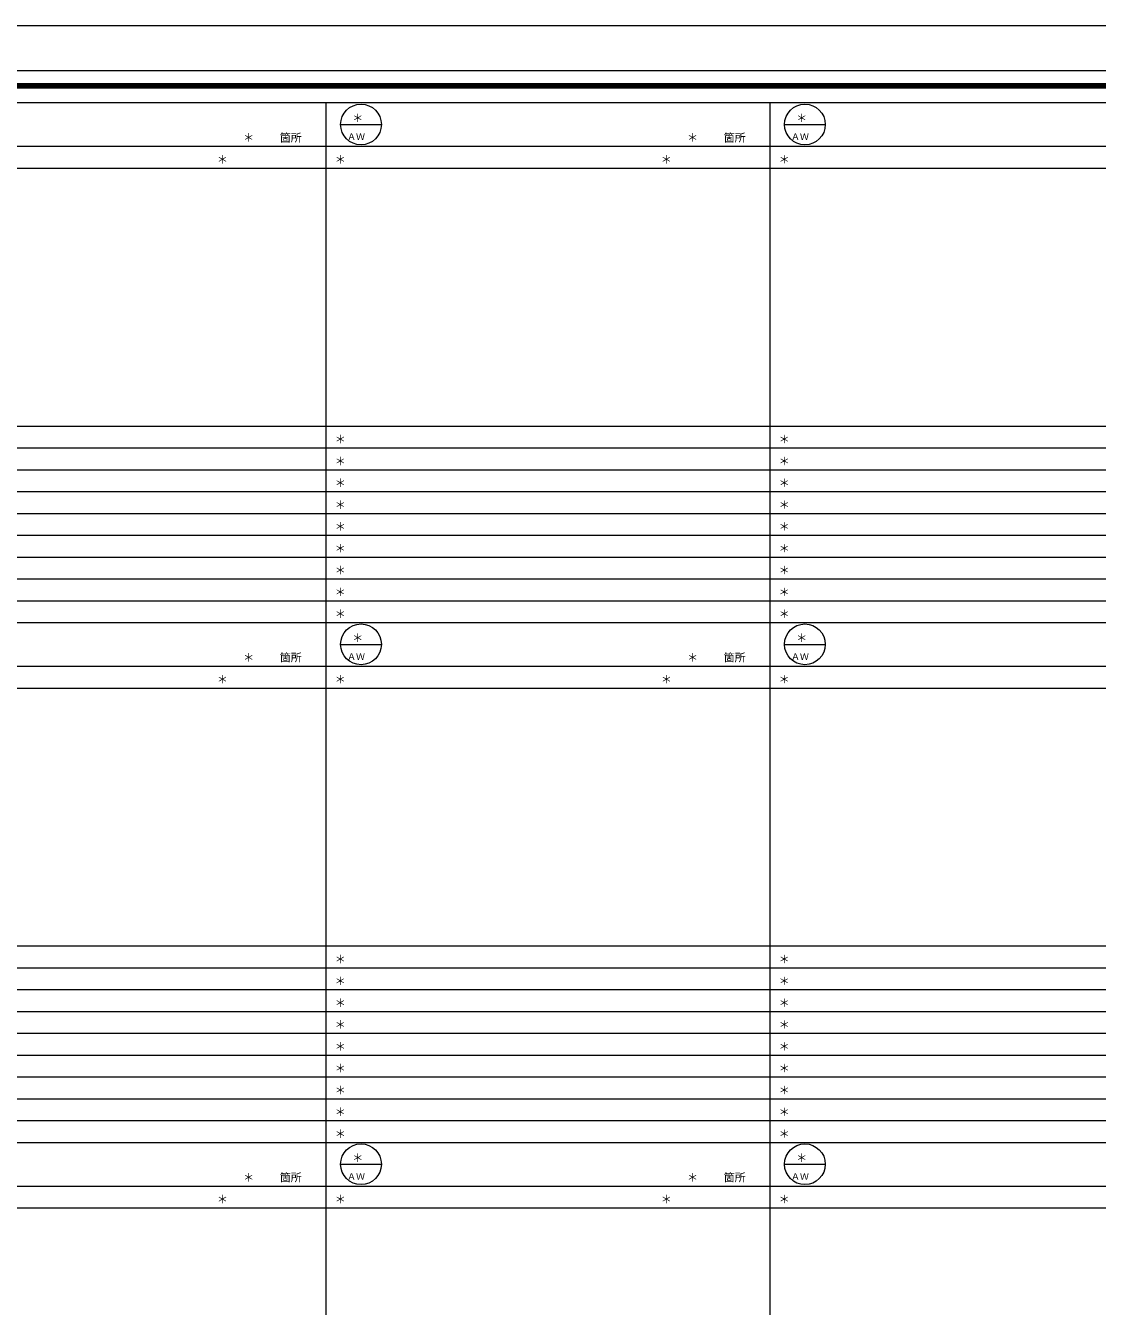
# Model space of a CAD drawing. Units: millimetres, scale not verified. Extents: x -20913 to 21137, y -14769 to 14931.
# Drawn here: x -8634 to 3645, y 261 to 14931 of the extents above; entities that cross this region are included whole.
import ezdxf
from ezdxf.enums import TextEntityAlignment as Align

# ---------------------------------------------------------------- set-up
doc = ezdxf.new("R2010")
doc.units = ezdxf.units.MM
doc.header["$LTSCALE"] = 50
doc.layers.add('0-0_0', color=4, linetype='Continuous')
doc.layers.add('0-1_USER1', color=4, linetype='Continuous', lineweight=9)
doc.styles.add('ＭＳ ゴシック', font='')
doc.styles.get('ＭＳ ゴシック').set_extended_font_data('MS Gothic')

msp = doc.modelspace()

# ---------------------------------------------------------------- linework, layer by layer
at = {"layer": '0-1_USER1', "color": 7}
for p, q in [((-20913.26, 14931.42), (21136.74, 14931.42)), ((-20403.49, 14418.83), (20627.53, 14418.83)), ((-20253.49, 14269.39), (20476.97, 14269.39)), ((-20241.08, 14256.99), (20464.56, 14256.99)), ((-20228.11, 14244.01), (20452.16, 14244.01)), ((-20215.7, 14231.04), (20439.18, 14231.04)), ((-20203.3, 14218.64), (20426.78, 14218.64)), ((-20013.22, 14049.36), (20236.78, 14049.36)), ((-5191.79, -9770.64), (-5191.79, 14049.36)), ((-106.08, -9770.64), (-106.08, 14049.36)), ((-5025.13, 13799.36), (-4558.46, 13799.36)), ((-5016.79, 13799.36), (-4566.79, 13799.36)), ((60.59, 13799.36), (527.26, 13799.36)), ((68.92, 13799.36), (518.92, 13799.36)), ((-20013.22, 13549.36), (20236.78, 13549.36)), ((-20013.22, 13299.36), (20236.78, 13299.36)), ((-20013.22, 10344.36), (20236.78, 10344.36)), ((-20013.22, 10094.36), (20236.78, 10094.36)), ((-20013.22, 9844.36), (20236.78, 9844.36)), ((-20013.22, 9594.36), (20236.78, 9594.36)), ((-20013.22, 9344.36), (20236.78, 9344.36)), ((-20013.22, 9094.36), (20236.78, 9094.36)), ((-20013.22, 8844.36), (20236.78, 8844.36)), ((-20013.22, 8594.36), (20236.78, 8594.36)), ((-20013.22, 8344.36), (20236.78, 8344.36)), ((-20013.22, 8094.36), (20236.78, 8094.36)), ((-5025.13, 7844.36), (-4558.46, 7844.36)), ((-5016.79, 7844.36), (-4566.79, 7844.36)), ((60.59, 7844.36), (527.26, 7844.36)), ((68.92, 7844.36), (518.92, 7844.36)), ((-20013.22, 7594.36), (20236.78, 7594.36)), ((-20013.22, 7344.36), (20236.78, 7344.36)), ((-20013.22, 4389.36), (20236.78, 4389.36)), ((-20013.22, 4139.36), (20236.78, 4139.36)), ((-20013.22, 3889.36), (20236.78, 3889.36)), ((-20013.22, 3639.36), (20236.78, 3639.36)), ((-20013.22, 3389.36), (20236.78, 3389.36)), ((-20013.22, 3139.36), (20236.78, 3139.36)), ((-20013.22, 2889.36), (20236.78, 2889.36)), ((-20013.22, 2639.36), (20236.78, 2639.36)), ((-20013.22, 2389.36), (20236.78, 2389.36)), ((-20013.22, 2139.36), (20236.78, 2139.36)), ((-5025.13, 1889.36), (-4558.46, 1889.36)), ((-5016.79, 1889.36), (-4566.79, 1889.36)), ((60.59, 1889.36), (527.26, 1889.36)), ((68.92, 1889.36), (518.92, 1889.36)), ((-20013.22, 1639.36), (20236.78, 1639.36)), ((-20013.22, 1389.36), (20236.78, 1389.36))]:
    msp.add_line(p, q, dxfattribs=at)
for centre in [(-4791.79, 13799.36), (-4791.79, 13799.36), (293.92, 13799.36), (293.92, 13799.36), (-4791.79, 7844.36), (-4791.79, 7844.36), (293.92, 7844.36), (293.92, 7844.36), (-4791.79, 1889.36), (-4791.79, 1889.36), (293.92, 1889.36), (293.92, 1889.36)]:
    msp.add_circle(centre, 233.33, dxfattribs=at)

# ---------------------------------------------------------------- texts
at = {"layer": '0-0_0', "style": 'ＭＳ ゴシック'}
for p in [(-4891.79, 13799.36), (193.92, 13799.36), (-6141.79, 13574.36), (-1056.08, 13574.36), (-6441.79, 13324.36), (-5091.79, 13324.36), (-1356.08, 13324.36), (-6.08, 13324.36), (-5091.79, 10119.36), (-6.08, 10119.36), (-5091.79, 9869.36), (-6.08, 9869.36), (-5091.79, 9619.36), (-6.08, 9619.36), (-5091.79, 9369.36), (-6.08, 9369.36), (-5091.79, 9119.36), (-6.08, 9119.36), (-5091.79, 8869.36), (-6.08, 8869.36), (-5091.79, 8619.36), (-6.08, 8619.36), (-5091.79, 8369.36), (-6.08, 8369.36), (-5091.79, 8119.36), (-6.08, 8119.36), (-4891.79, 7844.36), (193.92, 7844.36), (-6141.79, 7619.36), (-1056.08, 7619.36), (-6441.79, 7369.36), (-5091.79, 7369.36), (-1356.08, 7369.36), (-6.08, 7369.36), (-5091.79, 4164.36), (-6.08, 4164.36), (-5091.79, 3914.36), (-6.08, 3914.36), (-5091.79, 3664.36), (-6.08, 3664.36), (-5091.79, 3414.36), (-6.08, 3414.36), (-5091.79, 3164.36), (-6.08, 3164.36), (-5091.79, 2914.36), (-6.08, 2914.36), (-5091.79, 2664.36), (-6.08, 2664.36), (-5091.79, 2414.35), (-6.08, 2414.35), (-5091.79, 2164.36), (-6.08, 2164.36), (-4891.79, 1889.36), (193.92, 1889.36), (-6141.79, 1664.36), (-1056.08, 1664.36), (-6441.79, 1414.36), (-5091.79, 1414.36), (-1356.08, 1414.36), (-6.08, 1414.36)]:
    msp.add_text('＊', height=91.64, dxfattribs=at).set_placement(p, align=Align.BOTTOM_LEFT)
at = {"layer": '0-1_USER1', "style": 'ＭＳ ゴシック'}
for s, height, p in [('箇所', 91.64, (-5721.79, 13574.36)), ('ＡＷ', 73.31, (-4951.79, 13599.36)), ('ＡＷ', 73.31, (-4951.79, 13599.36)), ('箇所', 91.64, (-636.08, 13574.36)), ('ＡＷ', 73.31, (133.92, 13599.36)), ('ＡＷ', 73.31, (133.92, 13599.36)), ('箇所', 91.64, (-5721.79, 7619.36)), ('ＡＷ', 73.31, (-4951.79, 7644.36)), ('ＡＷ', 73.31, (-4951.79, 7644.36)), ('箇所', 91.64, (-636.08, 7619.36)), ('ＡＷ', 73.31, (133.92, 7644.36)), ('ＡＷ', 73.31, (133.92, 7644.36)), ('箇所', 91.64, (-5721.79, 1664.36)), ('ＡＷ', 73.31, (-4951.79, 1689.36)), ('ＡＷ', 73.31, (-4951.79, 1689.36)), ('箇所', 91.64, (-636.08, 1664.36)), ('ＡＷ', 73.31, (133.92, 1689.36)), ('ＡＷ', 73.31, (133.92, 1689.36))]:
    msp.add_text(s, height=height, dxfattribs=at).set_placement(p, align=Align.BOTTOM_LEFT)

doc.saveas('drawing.dxf')
